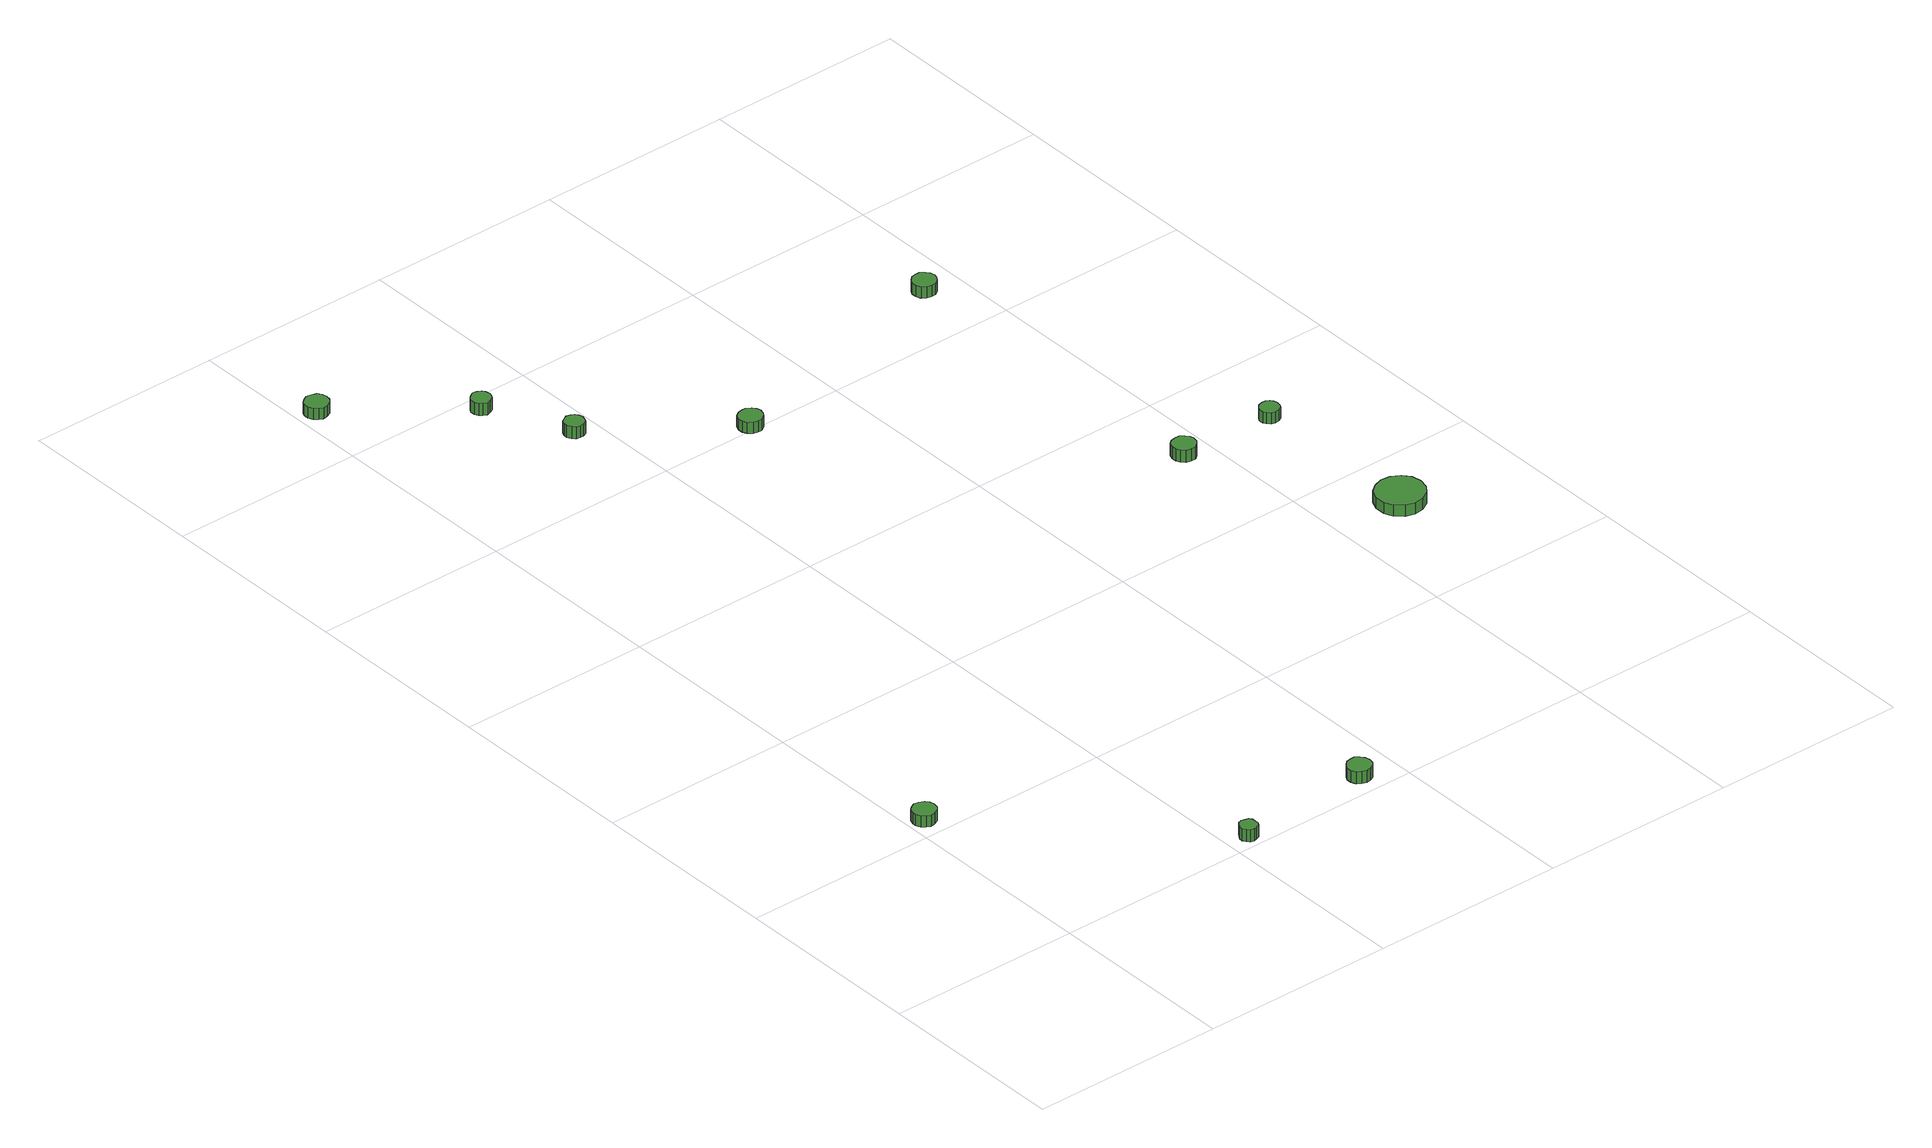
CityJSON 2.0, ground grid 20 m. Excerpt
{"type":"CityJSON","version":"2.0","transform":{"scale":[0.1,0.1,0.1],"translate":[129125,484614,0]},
"CityObjects":{
"tree1":{"type":"SolitaryVegetationObject","attributes":{"function":"something"},"geometry":[{"type":"MultiSurface","lod":"1","boundaries":[[[0,1,2,3,4,5,6,7,8,9,10,11,12,13,14]],[[15,16,17,18,19,20,21,22,23,24,25,26,27,28,29]],[[0,29,28,1]],[[1,28,27,2]],[[2,27,26,3]],[[3,26,25,4]],[[4,25,24,5]],[[5,24,23,6]],[[6,23,22,7]],[[7,22,21,8]],[[8,21,20,9]],[[9,20,19,10]],[[10,19,18,11]],[[11,18,17,12]],[[12,17,16,13]],[[13,16,15,14]],[[14,15,29,0]]]}]},
"tree2":{"type":"SolitaryVegetationObject","attributes":{"function":"something"},"geometry":[{"type":"MultiSurface","lod":"1","boundaries":[[[30,31,32,33,34,35,36,37,38,39,40,41,42,43,44]],[[45,46,47,48,49,50,51,52,53,54,55,56,57,58,59]],[[30,59,58,31]],[[31,58,57,32]],[[32,57,56,33]],[[33,56,55,34]],[[34,55,54,35]],[[35,54,53,36]],[[36,53,52,37]],[[37,52,51,38]],[[38,51,50,39]],[[39,50,49,40]],[[40,49,48,41]],[[41,48,47,42]],[[42,47,46,43]],[[43,46,45,44]],[[44,45,59,30]]]}]},
"tree3":{"type":"SolitaryVegetationObject","attributes":{"function":"something"},"geometry":[{"type":"MultiSurface","lod":"1","boundaries":[[[60,61,62,63,64,65,66,67,68,69,70,71,72,73,74]],[[75,76,77,78,79,80,81,82,83,84,85,86,87,88,89]],[[60,89,88,61]],[[61,88,87,62]],[[62,87,86,63]],[[63,86,85,64]],[[64,85,84,65]],[[65,84,83,66]],[[66,83,82,67]],[[67,82,81,68]],[[68,81,80,69]],[[69,80,79,70]],[[70,79,78,71]],[[71,78,77,72]],[[72,77,76,73]],[[73,76,75,74]],[[74,75,89,60]]]}]},
"tree4":{"type":"SolitaryVegetationObject","attributes":{"function":"something"},"geometry":[{"type":"MultiSurface","lod":"1","boundaries":[[[90,91,92,93,94,95,96,97,98,99,100,101,102,103,104]],[[105,106,107,108,109,110,111,112,113,114,115,116,117,118,119]],[[90,119,118,91]],[[91,118,117,92]],[[92,117,116,93]],[[93,116,115,94]],[[94,115,114,95]],[[95,114,113,96]],[[96,113,112,97]],[[97,112,111,98]],[[98,111,110,99]],[[99,110,109,100]],[[100,109,108,101]],[[101,108,107,102]],[[102,107,106,103]],[[103,106,105,104]],[[104,105,119,90]]]}]},
"tree5":{"type":"SolitaryVegetationObject","attributes":{"function":"something"},"geometry":[{"type":"MultiSurface","lod":"1","boundaries":[[[120,121,122,123,124,125,126,127,128,129,130,131,132,133,134]],[[135,136,137,138,139,140,141,142,143,144,145,146,147,148,149]],[[120,149,148,121]],[[121,148,147,122]],[[122,147,146,123]],[[123,146,145,124]],[[124,145,144,125]],[[125,144,143,126]],[[126,143,142,127]],[[127,142,141,128]],[[128,141,140,129]],[[129,140,139,130]],[[130,139,138,131]],[[131,138,137,132]],[[132,137,136,133]],[[133,136,135,134]],[[134,135,149,120]]]}]},
"tree6":{"type":"SolitaryVegetationObject","attributes":{"function":"something"},"geometry":[{"type":"MultiSurface","lod":"1","boundaries":[[[150,151,152,153,154,155,156,157,158,159,160,161,162,163,164]],[[165,166,167,168,169,170,171,172,173,174,175,176,177,178,179]],[[150,179,178,151]],[[151,178,177,152]],[[152,177,176,153]],[[153,176,175,154]],[[154,175,174,155]],[[155,174,173,156]],[[156,173,172,157]],[[157,172,171,158]],[[158,171,170,159]],[[159,170,169,160]],[[160,169,168,161]],[[161,168,167,162]],[[162,167,166,163]],[[163,166,165,164]],[[164,165,179,150]]]}]},
"tree7":{"type":"SolitaryVegetationObject","attributes":{"function":"something"},"geometry":[{"type":"MultiSurface","lod":"1","boundaries":[[[180,181,182,183,184,185,186,187,188,189,190,191,192,193,194]],[[195,196,197,198,199,200,201,202,203,204,205,206,207,208,209]],[[180,209,208,181]],[[181,208,207,182]],[[182,207,206,183]],[[183,206,205,184]],[[184,205,204,185]],[[185,204,203,186]],[[186,203,202,187]],[[187,202,201,188]],[[188,201,200,189]],[[189,200,199,190]],[[190,199,198,191]],[[191,198,197,192]],[[192,197,196,193]],[[193,196,195,194]],[[194,195,209,180]]]}]},
"tree8":{"type":"SolitaryVegetationObject","attributes":{"function":"something"},"geometry":[{"type":"MultiSurface","lod":"1","boundaries":[[[210,211,212,213,214,215,216,217,218,219,220,221,222,223,224]],[[225,226,227,228,229,230,231,232,233,234,235,236,237,238,239]],[[210,239,238,211]],[[211,238,237,212]],[[212,237,236,213]],[[213,236,235,214]],[[214,235,234,215]],[[215,234,233,216]],[[216,233,232,217]],[[217,232,231,218]],[[218,231,230,219]],[[219,230,229,220]],[[220,229,228,221]],[[221,228,227,222]],[[222,227,226,223]],[[223,226,225,224]],[[224,225,239,210]]]}]},
"tree9":{"type":"SolitaryVegetationObject","attributes":{"function":"something"},"geometry":[{"type":"MultiSurface","lod":"1","boundaries":[[[240,241,242,243,244,245,246,247,248,249,250,251,252,253,254]],[[255,256,257,258,259,260,261,262,263,264,265,266,267,268,269]],[[240,269,268,241]],[[241,268,267,242]],[[242,267,266,243]],[[243,266,265,244]],[[244,265,264,245]],[[245,264,263,246]],[[246,263,262,247]],[[247,262,261,248]],[[248,261,260,249]],[[249,260,259,250]],[[250,259,258,251]],[[251,258,257,252]],[[252,257,256,253]],[[253,256,255,254]],[[254,255,269,240]]]}]},
"tree10":{"type":"SolitaryVegetationObject","attributes":{"function":"something"},"geometry":[{"type":"MultiSurface","lod":"1","boundaries":[[[270,271,272,273,274,275,276,277,278,279,280,281,282,283,284]],[[285,286,287,288,289,290,291,292,293,294,295,296,297,298,299]],[[270,299,298,271]],[[271,298,297,272]],[[272,297,296,273]],[[273,296,295,274]],[[274,295,294,275]],[[275,294,293,276]],[[276,293,292,277]],[[277,292,291,278]],[[278,291,290,279]],[[279,290,289,280]],[[280,289,288,281]],[[281,288,287,282]],[[282,287,286,283]],[[283,286,285,284]],[[284,285,299,270]]]}]},
"tree11":{"type":"SolitaryVegetationObject","attributes":{"function":"something"},"geometry":[{"type":"MultiSurface","lod":"1","boundaries":[[[300,301,302,303,304,305,306,307,308,309,310,311,312,313,314]],[[315,316,317,318,319,320,321,322,323,324,325,326,327,328,329]],[[300,329,328,301]],[[301,328,327,302]],[[302,327,326,303]],[[303,326,325,304]],[[304,325,324,305]],[[305,324,323,306]],[[306,323,322,307]],[[307,322,321,308]],[[308,321,320,309]],[[309,320,319,310]],[[310,319,318,311]],[[311,318,317,312]],[[312,317,316,313]],[[313,316,315,314]],[[314,315,329,300]]]}]}
},
"vertices":[
[27,220,23],[26,225,23],[23,229,23],[18,231,23],[13,232,23],[9,230,23],[5,227,23],[3,222,23],[3,218,23],[5,213,23],[9,210,23],[13,208,23],[18,209,23],[23,211,23],[26,215,23],[26,215,11],[23,211,11],[18,209,11],[13,208,11],[9,210,11],[5,213,11],[3,218,11],[3,222,11],[5,227,11],[9,230,11],[13,232,11],[18,231,11],[23,229,11],[26,225,11],[27,220,11],
[229,12,24],[229,16,24],[227,19,24],[223,20,24],[220,21,24],[216,20,24],[214,17,24],[212,14,24],[212,10,24],[214,7,24],[216,4,24],[220,3,24],[223,4,24],[227,5,24],[229,8,24],[229,8,11],[227,5,11],[223,4,11],[220,3,11],[216,4,11],[214,7,11],[212,10,11],[212,14,11],[214,17,11],[216,20,11],[220,21,11],[223,20,11],[227,19,11],[229,16,11],[229,12,11],
[30,1071,23],[29,1076,23],[26,1080,23],[21,1082,23],[16,1083,23],[12,1081,23],[8,1078,23],[6,1074,23],[6,1069,23],[8,1064,23],[12,1061,23],[16,1059,23],[21,1060,23],[26,1062,23],[29,1066,23],[29,1066,11],[26,1062,11],[21,1060,11],[16,1059,11],[12,1061,11],[8,1064,11],[6,1069,11],[6,1074,11],[8,1078,11],[12,1081,11],[16,1083,11],[21,1082,11],[26,1080,11],[29,1076,11],[30,1071,11],
[371,21,24],[370,26,24],[367,30,24],[363,33,24],[358,33,24],[353,32,24],[349,28,24],[347,24,24],[347,19,24],[349,14,24],[353,11,24],[358,9,24],[363,10,24],[367,12,24],[370,16,24],[370,16,11],[367,12,11],[363,10,11],[358,9,11],[353,11,11],[349,14,11],[347,19,11],[347,24,11],[349,28,11],[353,32,11],[358,33,11],[363,33,11],[367,30,11],[370,26,11],[371,21,11],
[145,980,23],[144,985,23],[142,988,23],[138,990,23],[134,991,23],[130,989,23],[127,986,23],[125,983,23],[125,978,23],[127,974,23],[130,972,23],[134,970,23],[138,971,23],[142,973,23],[144,976,23],[144,976,10],[142,973,10],[138,971,10],[134,970,10],[130,972,10],[127,974,10],[125,978,10],[125,983,10],[127,986,10],[130,989,10],[134,991,10],[138,990,10],[142,988,10],[144,985,10],[145,980,10],
[183,896,25],[182,900,25],[180,903,25],[176,905,25],[172,906,25],[168,904,25],[165,902,25],[163,898,25],[163,894,25],[165,890,25],[168,887,25],[172,886,25],[176,886,25],[180,888,25],[182,892,25],[182,892,12],[180,888,12],[176,886,12],[172,886,12],[168,887,12],[165,890,12],[163,894,12],[163,898,12],[165,902,12],[168,904,12],[172,906,12],[176,905,12],[180,903,12],[182,900,12],[183,896,12],
[314,803,23],[313,807,23],[310,811,23],[305,814,23],[301,814,23],[296,813,23],[292,810,23],[290,805,23],[290,800,23],[292,796,23],[296,792,23],[301,791,23],[305,791,23],[310,794,23],[313,798,23],[313,798,11],[310,794,11],[305,791,11],[301,791,11],[296,792,11],[292,796,11],[290,800,11],[290,805,11],[292,810,11],[296,813,11],[301,814,11],[305,814,11],[310,811,11],[313,807,11],[314,803,11],
[583,518,23],[582,522,23],[579,526,23],[575,529,23],[570,529,23],[565,528,23],[561,525,23],[559,520,23],[559,515,23],[561,511,23],[565,507,23],[570,506,23],[575,506,23],[579,509,23],[582,513,23],[582,513,10],[579,509,10],[575,506,10],[570,506,10],[565,507,10],[561,511,10],[559,515,10],[559,520,10],[561,525,10],[565,528,10],[570,529,10],[575,529,10],[579,526,10],[582,522,10],[583,518,10],
[693,332,25],[691,342,25],[685,350,25],[676,355,25],[666,356,25],[657,353,25],[649,347,25],[645,337,25],[645,327,25],[649,318,25],[657,311,25],[666,308,25],[676,309,25],[685,314,25],[691,322,25],[691,322,13],[685,314,13],[676,309,13],[666,308,13],[657,311,13],[649,318,13],[645,327,13],[645,337,13],[649,347,13],[657,353,13],[666,356,13],[676,355,13],[685,350,13],[691,342,13],[693,332,13],
[677,513,23],[676,517,23],[674,520,23],[670,522,23],[666,522,23],[662,521,23],[659,518,23],[657,515,23],[657,510,23],[659,507,23],[662,504,23],[666,503,23],[670,503,23],[674,505,23],[676,508,23],[676,508,11],[674,505,11],[670,503,11],[666,503,11],[662,504,11],[659,507,11],[657,510,11],[657,515,11],[659,518,11],[662,521,11],[666,522,11],[670,522,11],[674,520,11],[676,517,11],[677,513,11],
[576,871,20],[575,876,20],[572,880,20],[568,883,20],[563,883,20],[558,882,20],[554,878,20],[552,874,20],[552,869,20],[554,864,20],[558,861,20],[563,860,20],[568,860,20],[572,863,20],[575,867,20],[575,867,8],[572,863,8],[568,860,8],[563,860,8],[558,861,8],[554,864,8],[552,869,8],[552,874,8],[554,878,8],[558,882,8],[563,883,8],[568,883,8],[572,880,8],[575,876,8],[576,871,8]
]}
